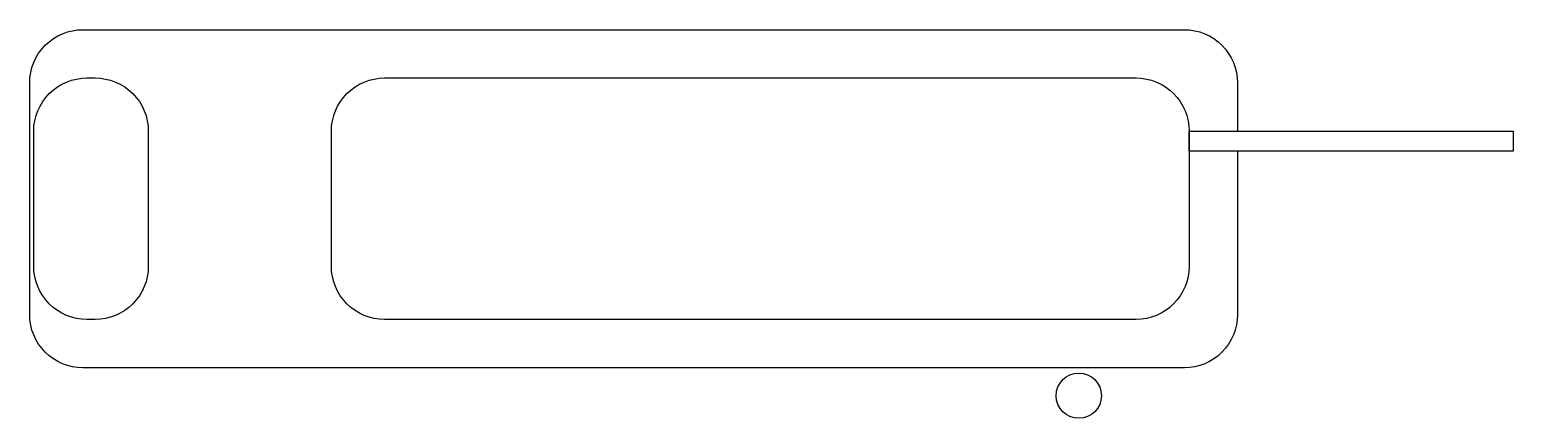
# Model space of a CAD drawing. Extents: x 7.958 to 8.265, y 4.679 to 4.759.
import ezdxf

# ---------------------------------------------------------------- set-up
doc = ezdxf.new("R2010")
doc.units = 0
doc.header["$LTSCALE"] = 0.5
doc.header["$MEASUREMENT"] = 0
doc.layers.add('ACES', color=2, linetype='CONTINUOUS')
doc.layers.add('ACES-I', color=1, linetype='CONTINUOUS')

msp = doc.modelspace()

# ---------------------------------------------------------------- linework, layer by layer
at = {"layer": 'ACES'}
for points in [[(8.20785, 4.73387), (8.20785, 4.70001, -0.414214), (8.19685, 4.689), (7.96886, 4.689, -0.414214), (7.95785, 4.70001), (7.95785, 4.748, -0.414214), (7.96886, 4.759)], [(7.96886, 4.759), (8.19685, 4.759, -0.414214), (8.20785, 4.748), (8.20785, 4.738, -0.414214)]]:
    msp.add_lwpolyline(points, format="xyb", dxfattribs=at)
msp.add_lwpolyline([(8.20785, 4.738), (8.26494, 4.738), (8.26494, 4.73387), (8.20785, 4.73387)], dxfattribs=at)
msp.add_circle((8.175, 4.68322), 0.00469, dxfattribs=at)
at = {"layer": 'ACES-I'}
for points in [[(7.9697, 4.749), (7.97141, 4.749, -0.414214), (7.98241, 4.738), (7.98241, 4.71001, -0.414214), (7.97141, 4.699), (7.9697, 4.699, -0.414214), (7.95869, 4.71001), (7.95869, 4.738, -0.414214)], [(8.03131, 4.749), (8.18685, 4.749, -0.414214), (8.19785, 4.738), (8.19785, 4.71001, -0.414214), (8.18685, 4.699), (8.03131, 4.699, -0.414214), (8.0203, 4.71001), (8.0203, 4.738, -0.414214)]]:
    msp.add_lwpolyline(points, format="xyb", close=True, dxfattribs=at)
for points in [[(8.19785, 4.738), (8.20785, 4.738)], [(8.20785, 4.73387), (8.19785, 4.73387), (8.19785, 4.738)]]:
    msp.add_lwpolyline(points, dxfattribs=at)

doc.saveas('drawing.dxf')
